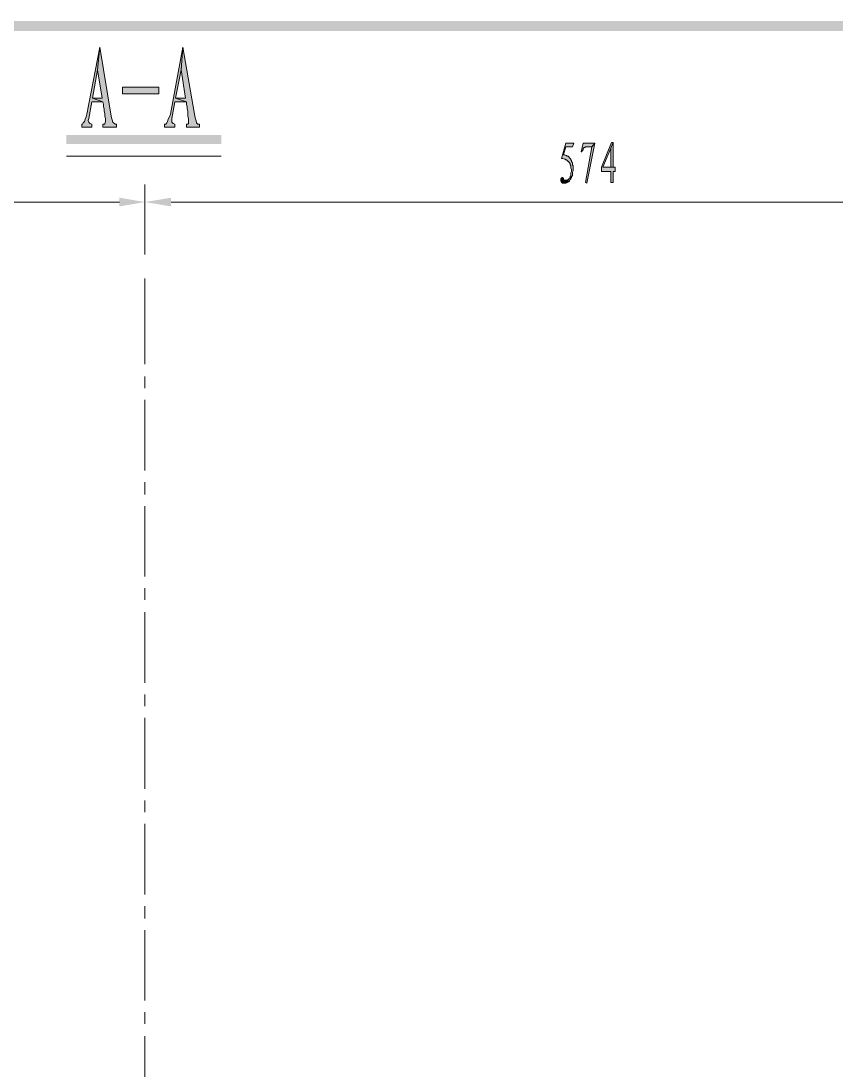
# Model space of a CAD drawing. Header units: millimetres. Extents: x 24 to 410, y 10 to 282.
# Drawn here: x 139.6 to 187, y 221.2 to 282.2 of the extents above; entities that cross this region are included whole.
import ezdxf

# ---------------------------------------------------------------- set-up
doc = ezdxf.new("R2010")
doc.units = ezdxf.units.MM

msp = doc.modelspace()

# ---------------------------------------------------------------- hatches: boundary and pattern name
h = msp.add_hatch(color=7)
h.dxf.hatch_style = 2
h.paths.add_polyline_path([(410.379333, 282.236333), (30.395333, 281.643667), (29.802667, 282.236333)])
h = msp.add_hatch(color=7)
h.dxf.hatch_style = 2
h.paths.add_polyline_path([(409.786667, 281.643667), (410.379333, 282.236333), (30.395333, 281.643667)])
h = msp.add_hatch(color=7)
h.dxf.hatch_style = 2
h.paths.add_polyline_path([(144.145, 280.712333), (143.383, 276.817667), (143.340667, 276.648333), (143.298333, 276.521333), (143.256, 276.394333), (143.171333, 276.309667), (143.129, 276.225), (143.086667, 276.225), (143.086667, 276.055667), (143.679333, 276.055667), (143.679333, 276.225), (143.552333, 276.267333), (143.51, 276.352), (143.467667, 276.436667), (143.51, 276.563667), (143.679333, 277.537333), (144.314333, 277.537333), (143.721667, 277.749), (144.018, 279.4)])
h = msp.add_hatch(color=7)
h.dxf.hatch_style = 2
h.paths.add_polyline_path([(144.145, 280.712333), (144.018, 279.4), (144.272, 277.749), (143.721667, 277.749), (144.314333, 277.537333), (144.356667, 277.368), (144.356667, 277.241), (144.399, 277.114), (144.399, 276.987), (144.441333, 276.86), (144.441333, 276.690667), (144.483667, 276.563667), (144.483667, 276.394333), (144.441333, 276.267333), (144.441333, 276.225), (144.314333, 276.225), (144.314333, 276.055667), (145.118667, 276.055667), (145.118667, 276.225), (145.034, 276.225), (144.949333, 276.309667), (144.907, 276.352), (144.864667, 276.479), (144.822333, 276.606), (144.78, 276.817667)])
h = msp.add_hatch(color=7)
h.dxf.hatch_style = 2
h.paths.add_polyline_path([(148.971, 280.712333), (148.251333, 276.817667), (148.209, 276.648333), (148.124333, 276.521333), (148.082, 276.394333), (148.039667, 276.309667), (147.997333, 276.225), (147.912667, 276.225), (147.912667, 276.055667), (148.505333, 276.055667), (148.505333, 276.225), (148.420667, 276.267333), (148.336, 276.352), (148.336, 276.563667), (148.505333, 277.537333), (149.182667, 277.537333), (148.547667, 277.749), (148.886333, 279.4)])
h = msp.add_hatch(color=7)
h.dxf.hatch_style = 2
h.paths.add_polyline_path([(148.971, 280.712333), (148.886333, 279.4), (149.140333, 277.749), (148.547667, 277.749), (149.182667, 277.537333), (149.182667, 277.368), (149.225, 277.241), (149.225, 277.114), (149.267333, 276.987), (149.267333, 276.690667), (149.309667, 276.563667), (149.309667, 276.267333), (149.267333, 276.225), (149.182667, 276.225), (149.182667, 276.055667), (149.944667, 276.055667), (149.944667, 276.225), (149.86, 276.225), (149.775333, 276.309667), (149.775333, 276.352), (149.733, 276.479), (149.690667, 276.606), (149.648333, 276.817667)])
h = msp.add_hatch(color=7)
h.dxf.hatch_style = 2
h.paths.add_polyline_path([(145.457333, 278.384), (147.574, 278.384), (147.574, 278.003), (145.457333, 278.003)])
h = msp.add_hatch(color=7)
h.dxf.hatch_style = 2
h.paths.add_polyline_path([(142.197667, 275.59), (142.197667, 275.082), (151.214667, 275.59)])
h = msp.add_hatch(color=7)
h.dxf.hatch_style = 2
h.paths.add_polyline_path([(142.197667, 275.082), (151.214667, 275.59), (151.214667, 275.082)])
h = msp.add_hatch(color=7)
h.dxf.hatch_style = 2
h.paths.add_polyline_path([(171.746333, 275.124333), (171.280667, 275.124333), (171.026667, 274.235333), (171.111333, 274.235333), (171.196, 274.193), (171.238333, 274.193), (171.280667, 274.150667), (171.323, 274.150667), (171.365333, 274.108333), (171.407667, 274.066), (171.45, 274.066), (171.45, 274.023667), (171.492333, 273.981333), (171.534667, 273.939), (171.534667, 273.854333), (171.577, 273.812), (171.577, 273.685), (171.619333, 273.600333), (171.619333, 273.473333), (171.577, 273.388667), (171.577, 273.261667), (171.577, 273.219333), (171.534667, 273.177), (171.534667, 273.092333), (171.492333, 273.092333), (171.45, 273.05), (171.45, 273.007667), (171.407667, 273.007667), (171.365333, 272.965333), (171.196, 272.965333), (171.492333, 272.923), (171.534667, 273.007667), (171.577, 273.05), (171.577, 273.092333), (171.619333, 273.134667), (171.619333, 273.177), (171.661667, 273.219333), (171.661667, 273.431), (171.704, 273.515667), (171.704, 273.812), (171.661667, 273.854333), (171.661667, 273.981333), (171.619333, 274.066), (171.619333, 274.108333), (171.577, 274.150667), (171.577, 274.193), (171.534667, 274.235333), (171.492333, 274.277667), (171.45, 274.32), (171.407667, 274.362333), (171.365333, 274.362333), (171.323, 274.404667), (171.280667, 274.404667), (171.196, 274.447), (171.153667, 274.447), (171.280667, 274.912667), (171.661667, 274.912667)])
h = msp.add_hatch(color=7)
h.dxf.hatch_style = 2
h.paths.add_polyline_path([(172.974, 275.124333), (172.296667, 275.124333), (172.169667, 274.616333), (172.212, 274.616333), (172.254333, 274.701), (172.296667, 274.743333), (172.296667, 274.828), (172.339, 274.828), (172.339, 274.870333), (172.381333, 274.870333), (172.423667, 274.912667), (172.804667, 274.912667)])
h = msp.add_hatch(color=7)
h.dxf.hatch_style = 2
h.paths.add_polyline_path([(172.974, 275.124333), (172.804667, 274.912667), (172.423667, 272.838333), (172.508333, 272.796)])
h = msp.add_hatch(color=7)
h.dxf.hatch_style = 2
h.paths.add_polyline_path([(174.032333, 275.166667), (173.947667, 275.166667), (173.355, 273.727333), (173.355, 273.473333), (173.905333, 273.473333), (173.905333, 272.838333), (174.032333, 272.838333), (174.032333, 273.473333), (174.159333, 273.473333), (174.159333, 273.727333), (174.032333, 273.727333), (173.439667, 273.727333), (173.905333, 274.828)])
h = msp.add_hatch(color=7)
h.dxf.hatch_style = 2
h.paths.add_polyline_path([(174.032333, 275.166667), (173.905333, 274.828), (173.905333, 273.727333), (173.439667, 273.727333), (174.032333, 273.727333)])
h = msp.add_hatch(color=7)
h.dxf.hatch_style = 2
h.paths.add_polyline_path([(171.069, 273.134667), (171.026667, 273.092333), (170.984333, 273.05), (170.984333, 272.923), (171.026667, 272.838333), (171.069, 272.838333), (171.069, 272.796), (171.280667, 272.796), (171.323, 272.838333), (171.365333, 272.838333), (171.407667, 272.880667), (171.45, 272.880667), (171.492333, 272.923), (171.196, 272.965333), (171.153667, 273.007667), (171.153667, 273.092333), (171.111333, 273.092333), (171.111333, 273.134667)])
h = msp.add_hatch(color=7)
h.dxf.hatch_style = 2
h.paths.add_polyline_path([(145.288, 271.949333), (145.288, 271.441333), (146.769667, 271.695333)])
h = msp.add_hatch(color=7)
h.dxf.hatch_style = 2
h.paths.add_polyline_path([(148.293667, 271.949333), (148.293667, 271.441333), (146.769667, 271.695333)])

# ---------------------------------------------------------------- linework, layer by layer
at = {"color": 7, "lineweight": 0}
for points in [[(144.145, 280.712333), (143.383, 276.817667), (143.340667, 276.648333), (143.298333, 276.521333), (143.256, 276.394333), (143.171333, 276.309667), (143.129, 276.225), (143.086667, 276.225), (143.086667, 276.055667), (143.679333, 276.055667), (143.679333, 276.225), (143.552333, 276.267333), (143.51, 276.352), (143.467667, 276.436667), (143.51, 276.563667), (143.679333, 277.537333), (144.314333, 277.537333), (143.721667, 277.749), (144.018, 279.4)], [(144.145, 280.712333), (144.018, 279.4), (144.272, 277.749), (143.721667, 277.749), (144.314333, 277.537333), (144.356667, 277.368), (144.356667, 277.241), (144.399, 277.114), (144.399, 276.987), (144.441333, 276.86), (144.441333, 276.690667), (144.483667, 276.563667), (144.483667, 276.394333), (144.441333, 276.267333), (144.441333, 276.225), (144.314333, 276.225), (144.314333, 276.055667), (145.118667, 276.055667), (145.118667, 276.225), (145.034, 276.225), (144.949333, 276.309667), (144.907, 276.352), (144.864667, 276.479), (144.822333, 276.606), (144.78, 276.817667)], [(148.971, 280.712333), (148.251333, 276.817667), (148.209, 276.648333), (148.124333, 276.521333), (148.082, 276.394333), (148.039667, 276.309667), (147.997333, 276.225), (147.912667, 276.225), (147.912667, 276.055667), (148.505333, 276.055667), (148.505333, 276.225), (148.420667, 276.267333), (148.336, 276.352), (148.336, 276.563667), (148.505333, 277.537333), (149.182667, 277.537333), (148.547667, 277.749), (148.886333, 279.4)], [(148.971, 280.712333), (148.886333, 279.4), (149.140333, 277.749), (148.547667, 277.749), (149.182667, 277.537333), (149.182667, 277.368), (149.225, 277.241), (149.225, 277.114), (149.267333, 276.987), (149.267333, 276.690667), (149.309667, 276.563667), (149.309667, 276.267333), (149.267333, 276.225), (149.182667, 276.225), (149.182667, 276.055667), (149.944667, 276.055667), (149.944667, 276.225), (149.86, 276.225), (149.775333, 276.309667), (149.775333, 276.352), (149.733, 276.479), (149.690667, 276.606), (149.648333, 276.817667)], [(145.457333, 278.384), (147.574, 278.384), (147.574, 278.003), (145.457333, 278.003)], [(171.746333, 275.124333), (171.280667, 275.124333), (171.026667, 274.235333), (171.111333, 274.235333), (171.196, 274.193), (171.238333, 274.193), (171.280667, 274.150667), (171.323, 274.150667), (171.365333, 274.108333), (171.407667, 274.066), (171.45, 274.066), (171.45, 274.023667), (171.492333, 273.981333), (171.534667, 273.939), (171.534667, 273.854333), (171.577, 273.812), (171.577, 273.685), (171.619333, 273.600333), (171.619333, 273.473333), (171.577, 273.388667), (171.577, 273.261667), (171.577, 273.219333), (171.534667, 273.177), (171.534667, 273.092333), (171.492333, 273.092333), (171.45, 273.05), (171.45, 273.007667), (171.407667, 273.007667), (171.365333, 272.965333), (171.196, 272.965333), (171.492333, 272.923), (171.534667, 273.007667), (171.577, 273.05), (171.577, 273.092333), (171.619333, 273.134667), (171.619333, 273.177), (171.661667, 273.219333), (171.661667, 273.431), (171.704, 273.515667), (171.704, 273.812), (171.661667, 273.854333), (171.661667, 273.981333), (171.619333, 274.066), (171.619333, 274.108333), (171.577, 274.150667), (171.577, 274.193), (171.534667, 274.235333), (171.492333, 274.277667), (171.45, 274.32), (171.407667, 274.362333), (171.365333, 274.362333), (171.323, 274.404667), (171.280667, 274.404667), (171.196, 274.447), (171.153667, 274.447), (171.280667, 274.912667), (171.661667, 274.912667)], [(172.974, 275.124333), (172.296667, 275.124333), (172.169667, 274.616333), (172.212, 274.616333), (172.254333, 274.701), (172.296667, 274.743333), (172.296667, 274.828), (172.339, 274.828), (172.339, 274.870333), (172.381333, 274.870333), (172.423667, 274.912667), (172.804667, 274.912667)], [(172.974, 275.124333), (172.804667, 274.912667), (172.423667, 272.838333), (172.508333, 272.796)], [(174.032333, 275.166667), (173.947667, 275.166667), (173.355, 273.727333), (173.355, 273.473333), (173.905333, 273.473333), (173.905333, 272.838333), (174.032333, 272.838333), (174.032333, 273.473333), (174.159333, 273.473333), (174.159333, 273.727333), (174.032333, 273.727333), (173.439667, 273.727333), (173.905333, 274.828)], [(174.032333, 275.166667), (173.905333, 274.828), (173.905333, 273.727333), (173.439667, 273.727333), (174.032333, 273.727333)], [(171.069, 273.134667), (171.026667, 273.092333), (170.984333, 273.05), (170.984333, 272.923), (171.026667, 272.838333), (171.069, 272.838333), (171.069, 272.796), (171.280667, 272.796), (171.323, 272.838333), (171.365333, 272.838333), (171.407667, 272.880667), (171.45, 272.880667), (171.492333, 272.923), (171.196, 272.965333), (171.153667, 273.007667), (171.153667, 273.092333), (171.111333, 273.092333), (171.111333, 273.134667)]]:
    msp.add_lwpolyline(points, close=True, dxfattribs=at)
for points in [[(142.197667, 274.362333), (151.214667, 274.362333)], [(146.769667, 268.732), (146.769667, 272.711333)], [(146.769667, 268.647333), (146.769667, 272.711333)], [(145.288, 271.695333), (94.276333, 271.695333)], [(148.293667, 271.695333), (196.934667, 271.695333)], [(146.769667, 262.255), (146.769667, 267.250333)], [(146.769667, 260.858), (146.769667, 261.535333)], [(146.769667, 256.074333), (146.769667, 260.180667)], [(146.769667, 254.677333), (146.769667, 255.397)], [(146.769667, 249.893667), (146.769667, 254)], [(146.769667, 248.539), (146.769667, 249.216333)], [(146.769667, 243.713), (146.769667, 247.819333)], [(146.769667, 242.358333), (146.769667, 243.035667)], [(146.769667, 237.532333), (146.769667, 241.681)], [(146.769667, 236.177667), (146.769667, 236.855)], [(146.769667, 231.394), (146.769667, 235.500333)], [(146.769667, 229.997), (146.769667, 230.716667)], [(146.769667, 225.213333), (146.769667, 229.319667)], [(146.769667, 223.858667), (146.769667, 224.536)], [(146.769667, 219.032667), (146.769667, 223.139)]]:
    msp.add_lwpolyline(points, dxfattribs=at)

doc.saveas('drawing.dxf')
